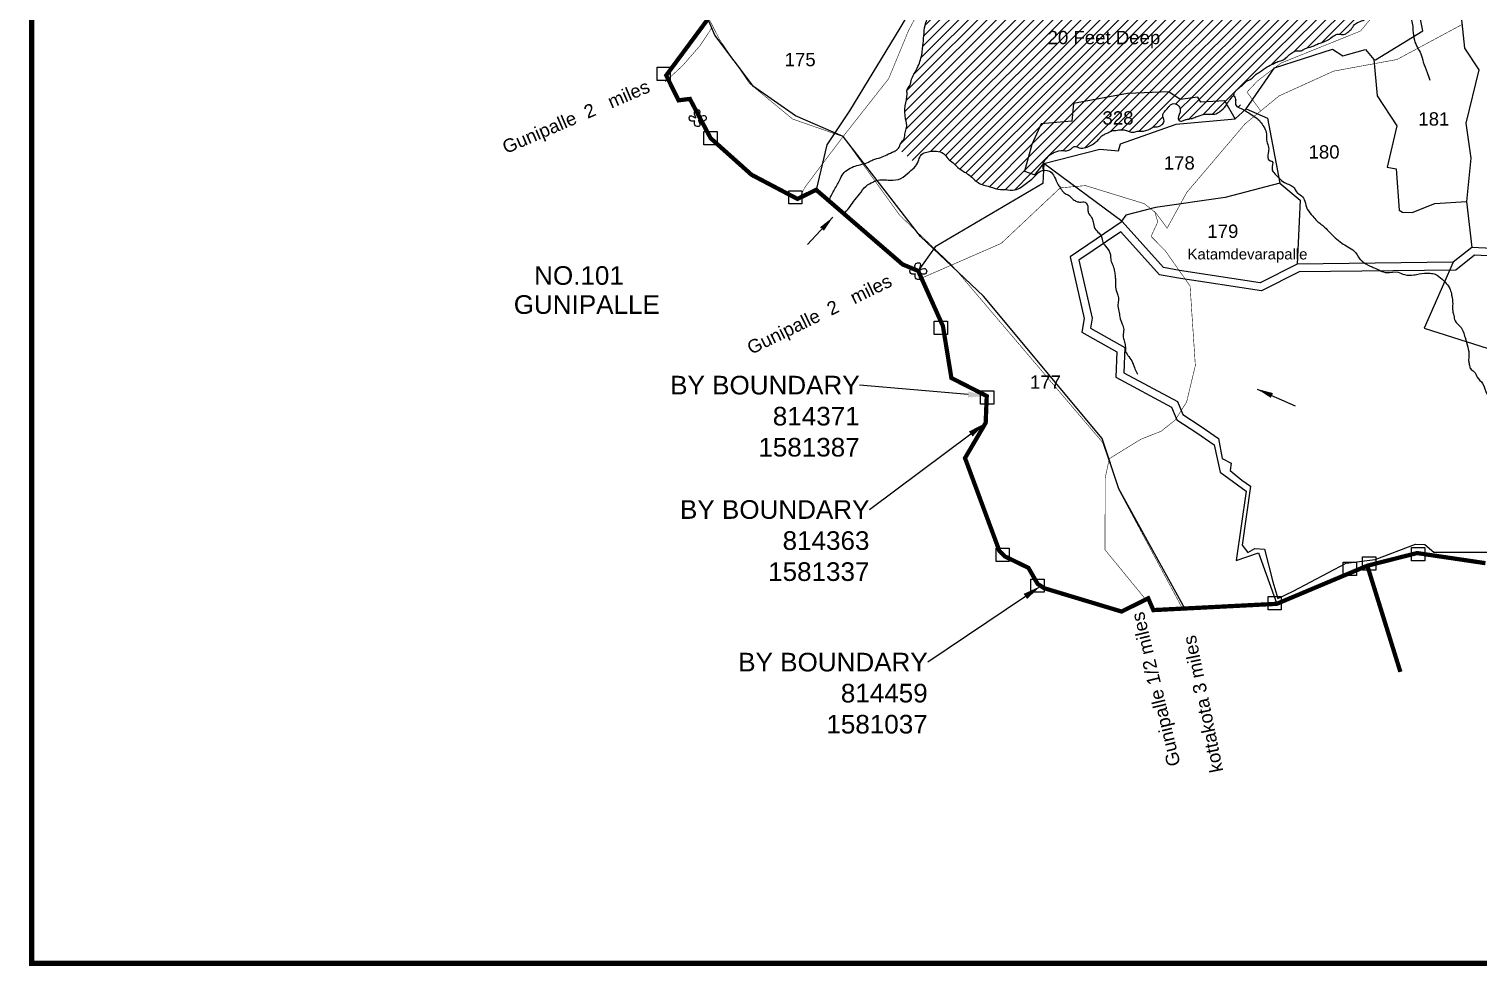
# Model space of a CAD drawing. Header units: feet. Extents: x 812574 to 820018, y 1579761 to 1589140.
# Drawn here: x 812574 to 815298, y 1580319 to 1582080 of the extents above; entities that cross this region are included whole.
import ezdxf
from ezdxf import colors
from ezdxf.entities.mleader import LeaderData, LeaderLine
from ezdxf.enums import TextEntityAlignment as Align
from ezdxf.math import Vec2, Vec3

# ---------------------------------------------------------------- set-up
doc = ezdxf.new("R2010")
doc.units = ezdxf.units.FT
doc.header["$LTSCALE"] = 15
doc.header["$MEASUREMENT"] = 0
doc.linetypes.add('HIDDEN2', pattern=[0.1875, 0.125, -0.0625])
for name, color, linetype in [('CRDS STONES', 7, 'Continuous'), ('HILL', 17, 'Continuous'), ('PLOT', 7, 'Continuous'), ('PLOT NO', 7, 'Continuous'), ('ROADS', 6, 'Continuous'), ('TANKS-STREAM', 4, 'Continuous'), ('TEXT', 1, 'Continuous'), ('VILLAGE STONES', 240, 'Continuous')]:
    doc.layers.add(name, color=color, linetype=linetype)
doc.layers.add('VILLAGE BOUNDRY', color=5, linetype='HIDDEN2', lineweight=100)
doc.styles.get("Standard").update_dxf_attribs({"font": 'arial.ttf'})
doc.linetypes.add('DOTS', pattern='A,1e-06,-3,["●",Standard,S=3,R=0,X=-1.25,Y=-1.25],-3', length=6.000001)
doc.dimstyles.get("Standard").update_dxf_attribs({"dimtxt": 0.18, "dimasz": 0.18, "dimexe": 0.18, "dimexo": 0.0625, "dimgap": 0.09, "dimtad": 0, "dimtih": 1, "dimtoh": 1, "dimdec": 4, "dimzin": 0, "dimdsep": 46, "dimtxsty": 'Standard', "dimcen": 0.09, "dimadec": 0, "dimazin": 0, "dimtfac": 1, "dimtdec": 4, "dimtofl": 0, "dimtmove": 0, "dimatfit": 3, "dimfxl": 0, "dimtolj": 1, "dimtzin": 0, "dimarcsym": 0})

msp = doc.modelspace()

# ---------------------------------------------------------------- hatches: boundary and pattern name
at = {"layer": 'TANKS-STREAM', "lineweight": -2}
h = msp.add_hatch(dxfattribs=at)
h.set_pattern_fill('ANSI31', color=256, scale=100)
edge = h.paths.add_edge_path()
edge.add_spline(control_points=[(814836.9, 1581954.7), (814837.5, 1581956.8), (814838.9, 1581962.2), (814845.5, 1581968.6), (814854.2, 1581974.1), (814860.4, 1581982.7), (814870.9, 1581985.3), (814876.9, 1581994), (814887.9, 1582000.2), (814898.4, 1582009), (814910.8, 1582014.1), (814920.4, 1582019.5), (814929.9, 1582021.1), (814936.9, 1582026.8), (814942.2, 1582032.9), (814948.3, 1582036.1), (814955.1, 1582040.4), (814963.4, 1582037.5), (814972, 1582045.1), (814983.1, 1582045.8), (814994.3, 1582052.4), (815005.9, 1582055.2), (815017.4, 1582060.7), (815024.8, 1582067.9), (815035.1, 1582071.8), (815044.9, 1582067.9), (815052.1, 1582074.6), (815058.9, 1582079.6), (815063, 1582088.5), (815072.5, 1582094), (815083.3, 1582096.7), (815090.6, 1582105.1), (815098.7, 1582112), (815102.1, 1582122.9), (815105.7, 1582131), (815110.9, 1582140), (815121.7, 1582137.4), (815131.1, 1582137.6), (815141.8, 1582138), (815143.3, 1582128), (815149, 1582119.7), (815158.7, 1582120.2), (815164, 1582119.8), (815166.8, 1582119.4), (815167.2, 1582119.3)], knot_values=[0, 0, 0, 0, 6.507024, 16.42327, 26.400968, 37.420218, 46.921829, 57.046246, 67.436666, 84.63429, 98.000681, 107.223451, 117.675673, 126.109901, 133.564753, 141.771854, 146.839704, 156.761846, 164.297593, 178.786023, 188.646067, 202.981652, 214.454066, 226.418802, 233.386828, 246.609368, 253.158292, 260.958831, 272.096742, 281.088303, 292.868361, 304.680323, 313.583027, 324.425986, 337.72881, 340.897489, 354.165774, 362.981979, 372.922264, 379.347433, 390.330061, 399.682077, 405.996243, 407.378404, 407.378404, 407.378404, 407.378404], degree=3, periodic=0)
edge.add_spline(control_points=[(815167.2, 1582119.3), (815165.7, 1582121.4), (815162.8, 1582125.3), (815155.2, 1582126.9), (815149.7, 1582131.7), (815145.7, 1582140.1), (815134.4, 1582141.3), (815124.1, 1582144.3), (815112.6, 1582145.7), (815103.3, 1582152.7), (815091.8, 1582159.2), (815080.9, 1582165.2), (815074.3, 1582176), (815077.3, 1582182.2), (815079.4, 1582184.5)], knot_values=[0.00324, 0.00324, 0.00324, 0.00324, 7.470981, 14.105486, 22.144128, 28.909999, 40.357613, 52.615867, 62.125526, 74.325639, 86.60527, 102.152373, 111.578834, 120.548679, 120.548679, 120.548679, 120.548679], degree=3, periodic=0)
edge.add_line((815079.4, 1582184.5), (815070.3, 1582190.7))
edge.add_spline(control_points=[(815070.3, 1582190.7), (815066.9, 1582188), (815059.3, 1582183.2), (815049.9, 1582197.1), (815031.3, 1582207.1), (815007.6, 1582202.3), (814985.3, 1582217.9), (814957.8, 1582210), (814927, 1582213.2), (814898.6, 1582212.2), (814877.9, 1582203.6), (814858.5, 1582206.5), (814840.4, 1582209.4), (814819.4, 1582214.9), (814794.2, 1582213.8), (814775.8, 1582233.1), (814753.4, 1582241.1), (814735.3, 1582253), (814719.4, 1582269.8), (814700.9, 1582281.8), (814692.1, 1582302.5), (814678.6, 1582314.4), (814669.4, 1582333.1), (814660.7, 1582356.1), (814654, 1582382.3), (814637.6, 1582400), (814629, 1582416.7), (814607.8, 1582420.2), (814594.8, 1582435.4), (814565.9, 1582443.5), (814562.8, 1582416.7), (814549.9, 1582403.6), (814539.1, 1582389.5), (814527, 1582382.9), (814512, 1582378), (814504.5, 1582363.5), (814495.4, 1582349.1), (814488.5, 1582334.1), (814473.2, 1582327.8), (814460.7, 1582321.5), (814450.9, 1582310.4), (814442.9, 1582299.8), (814436.3, 1582287.6), (814430.8, 1582278), (814427.6, 1582268.4), (814421.5, 1582258), (814410.2, 1582247), (814397.8, 1582235.4), (814385.2, 1582226.5), (814373.6, 1582221.5), (814362.8, 1582214.9), (814354.5, 1582207), (814347.8, 1582196.2), (814341.1, 1582182.9), (814328.2, 1582170.9), (814313.7, 1582162.9), (814302.9, 1582155.5), (814294.1, 1582148.7), (814283.3, 1582145.7), (814277, 1582134.9), (814270.1, 1582125.1), (814265.3, 1582111.9), (814261.4, 1582099.2), (814256.5, 1582084.2), (814255.3, 1582067.5), (814253.5, 1582047), (814251.4, 1582028.5), (814245.7, 1582012.4), (814239.6, 1581999.4), (814231.4, 1581987.3), (814230.5, 1581974.3), (814222.9, 1581966.7), (814224.6, 1581952.8), (814218.5, 1581935.4), (814219.5, 1581913.9), (814224.8, 1581896.6), (814218.7, 1581885), (814220.1, 1581873.7), (814210.8, 1581866.5), (814209.7, 1581858.4), (814207.2, 1581855.4), (814207, 1581855.2)], knot_values=[172.073822, 172.073822, 172.073822, 172.073822, 183.566129, 195.024238, 214.007062, 246.586515, 260.178771, 291.698646, 324.603079, 354.391878, 375.626483, 389.890664, 412.261802, 430.744311, 455.232669, 483.955543, 505.027667, 526.36637, 547.870442, 574.699213, 590.082668, 613.670998, 627.257751, 652.155723, 688.16251, 705.272277, 724.683429, 740.577368, 764.163709, 787.528722, 805.647274, 829.53313, 843.964034, 858.045606, 870.240253, 889.864011, 903.639997, 922.412791, 936.520211, 951.607175, 964.174153, 980.329648, 991.509306, 1005.629027, 1013.335928, 1021.882831, 1041.610017, 1060.066918, 1072.956651, 1087.512198, 1097.919505, 1110.789334, 1121.341019, 1136.035718, 1155.159802, 1172.954724, 1185.793888, 1194.224346, 1206.44752, 1217.37646, 1230.140596, 1242.768602, 1259.161252, 1270.186017, 1289.853018, 1308.875742, 1332.274085, 1345.229339, 1360.064076, 1375.396197, 1388.18223, 1397.551879, 1404.80252, 1427.938446, 1452.196372, 1468.892001, 1478.965234, 1490.114585, 1500.069048, 1511.294819, 1512.16084, 1512.16084, 1512.16084, 1512.16084], degree=3, periodic=0)
edge.add_line((814207, 1581855.2), (814242.3, 1581826.1))
edge.add_spline(control_points=[(814242.3, 1581826.1), (814243.9, 1581828.6), (814246.5, 1581834.1), (814248.3, 1581844.1), (814261.8, 1581850.2), (814276.4, 1581851.3), (814293, 1581847.9), (814299.9, 1581835.7), (814311.6, 1581828.2), (814323.1, 1581814.8), (814342.1, 1581807), (814356.6, 1581788.7), (814378.5, 1581784.5), (814395.3, 1581777.8), (814411.3, 1581778.8), (814424.9, 1581775.5), (814441.7, 1581784.9), (814455.2, 1581795.5), (814466.5, 1581806.3), (814473.3, 1581812.9), (814478.1, 1581814.3), (814480.2, 1581814.6)], knot_values=[175.500704, 175.500704, 175.500704, 175.500704, 184.545994, 193.47507, 204.159614, 224.613934, 238.682929, 251.305664, 264.066471, 280.13688, 303.410895, 324.005943, 346.957956, 367.963444, 377.272905, 394.796144, 407.785103, 432.766291, 446.712916, 454.791211, 460.87038, 460.87038, 460.87038, 460.87038], degree=3, periodic=0)
edge.add_spline(control_points=[(814480.2, 1581814.6), (814479.6, 1581818.3), (814479, 1581822), (814479.3, 1581825.3)], knot_values=[0, 0, 0, 0, 10.354827, 10.354827, 10.354827, 10.354827], degree=3, periodic=0)
edge.add_line((814479.3, 1581825.3), (814463.8, 1581805.9))
edge.add_line((814463.8, 1581805.9), (814444, 1581812.7))
edge.add_line((814444, 1581812.7), (814458, 1581863))
edge.add_line((814458, 1581863), (814475.4, 1581902))
edge.add_line((814475.4, 1581902), (814533.1, 1581906.8))
edge.add_line((814533.1, 1581906.8), (814536.1, 1581940))
edge.add_line((814536.1, 1581940), (814637.8, 1581958.9))
edge.add_line((814637.8, 1581958.9), (814715.1, 1581962.2))
edge.add_line((814715.1, 1581962.2), (814736.5, 1581947.5))
edge.add_line((814736.5, 1581947.5), (814770, 1581952))
edge.add_line((814770, 1581952), (814775.4, 1581942.9))
edge.add_line((814775.4, 1581942.9), (814820.7, 1581945))
edge.add_line((814820.7, 1581945), (814824.3, 1581938.8))
edge.add_spline(control_points=[(814824.3, 1581938.8), (814825.2, 1581940.2), (814827, 1581943.4), (814830.9, 1581948.3), (814837.9, 1581958.7), (814841.7, 1581945.6), (814838.8, 1581935.2), (814850.2, 1581931.4), (814855.6, 1581928.7), (814857.7, 1581927.5)], knot_values=[448.388072, 448.388072, 448.388072, 448.388072, 453.225511, 459.440026, 469.347506, 476.969281, 488.340002, 499.209209, 506.603406, 506.603406, 506.603406, 506.603406], degree=3, periodic=0)
h = msp.add_hatch(dxfattribs=at)
h.set_pattern_fill('ANSI31', color=256, scale=100)
edge = h.paths.add_edge_path()
edge.add_line((814536.1, 1581940), (814533.1, 1581906.8))
edge.add_line((814533.1, 1581906.8), (814475.4, 1581902))
edge.add_line((814475.4, 1581902), (814458, 1581863))
edge.add_line((814458, 1581863), (814444, 1581812.7))
edge.add_line((814444, 1581812.7), (814463.8, 1581805.9))
edge.add_line((814463.8, 1581805.9), (814479.3, 1581825.3))
edge.add_spline(control_points=[(814479.3, 1581825.3), (814479.5, 1581827.1), (814480.4, 1581831.2), (814485.4, 1581836.6), (814489.8, 1581842.5), (814495.9, 1581845.5), (814504, 1581850.5), (814513.8, 1581852.8), (814522.7, 1581850.5), (814527.8, 1581852.7), (814532.8, 1581855.1), (814538.3, 1581861.8), (814548.1, 1581855.2), (814562.8, 1581857.2), (814575.6, 1581864.7), (814584.3, 1581873.1), (814588.6, 1581878.8), (814594.3, 1581882.4), (814600.2, 1581884.4), (814604.9, 1581887.1), (814609.7, 1581890), (814615.8, 1581888.5), (814623.9, 1581891.8), (814632.6, 1581890.5), (814641.1, 1581887.4), (814648.5, 1581884.9), (814656, 1581888.6), (814667, 1581887.3), (814677.9, 1581890), (814686.5, 1581897), (814693, 1581895.8), (814698.5, 1581897.4), (814702.1, 1581900.5), (814707, 1581904.2), (814706.6, 1581910.2), (814704.1, 1581914.8), (814703.3, 1581919.9), (814707.9, 1581925.8), (814713.1, 1581930.7), (814717.1, 1581936.7), (814723.2, 1581941), (814731.7, 1581938.7), (814737, 1581931.7), (814737.2, 1581921.6), (814730.1, 1581910.5), (814738.9, 1581905.9), (814744.2, 1581909), (814751.3, 1581910.9), (814759.9, 1581911.6), (814767.9, 1581915.9), (814778.3, 1581919.3), (814790.3, 1581921.1), (814803.2, 1581919.1), (814813.2, 1581926.9), (814820.3, 1581932.3), (814823.7, 1581937.7), (814824.3, 1581938.8)], knot_values=[10.354827, 10.354827, 10.354827, 10.354827, 15.835832, 23.553999, 31.449513, 37.645219, 43.510652, 60.289357, 65.806275, 70.455252, 76.166539, 83.001479, 92.71113, 104.761727, 126.796181, 135.584991, 141.04932, 148.079984, 155.275845, 159.79634, 164.452259, 171.430795, 177.12566, 190.114126, 196.417583, 204.562832, 212.432933, 219.854437, 237.4255, 244.610079, 251.387107, 255.998377, 261.40836, 265.550111, 273.70389, 275.981893, 281.641266, 287.58244, 297.505687, 303.190123, 309.022814, 318.8254, 325.907898, 333.887021, 349.261388, 353.018342, 359.711858, 366.136367, 375.39244, 385.065059, 393.035541, 408.208962, 421.531033, 429.648569, 444.800004, 448.388072, 448.388072, 448.388072, 448.388072], degree=3, periodic=0)
edge.add_line((814824.3, 1581938.8), (814820.7, 1581945))
edge.add_line((814820.7, 1581945), (814775.4, 1581942.9))
edge.add_line((814775.4, 1581942.9), (814770, 1581952))
edge.add_line((814770, 1581952), (814736.5, 1581947.5))
edge.add_line((814736.5, 1581947.5), (814715.1, 1581962.2))
edge.add_line((814715.1, 1581962.2), (814637.8, 1581958.9))
edge.add_line((814637.8, 1581958.9), (814536.1, 1581940))

# ---------------------------------------------------------------- linework, layer by layer
at = {"layer": 'HILL'}
for points in [[(814745.6, 1580991.1), (814621.2, 1581215.7), (814589.9, 1581310.6), (814367.4, 1581577.9), (814249, 1581690.1), (814167.4, 1581795.6), (814103.5, 1581877.9), (814014, 1581916.9), (813935.4, 1581971.8), (813862.9, 1582068.5), (813821.6, 1582166.6), (813794.3, 1582231.4), (813803.3, 1582283.9), (813661.5, 1582623.7), (813627, 1582673.5), (813511.8, 1582722.4), (813397.1, 1582771.9), (813373.1, 1582782.3), (813309.8, 1582851.7), (813282.8, 1582868.2), (813237.4, 1582920.1), (813191.3, 1582963.9), (813165.3, 1582983.2), (813142.3, 1583008.8)], [(815656.3, 1581735.1), (815653.6, 1581734), (815638.5, 1581632.2), (815467.6, 1581654.8), (815424.8, 1581648.2), (815289.5, 1581654.8), (815254.7, 1581627.2), (814959.9, 1581623.8), (814889.3, 1581588.2), (814733.3, 1581611.9), (814698, 1581618.3), (814625.2, 1581699.2), (814546.5, 1581645.4), (814571.3, 1581536.7), (814568.3, 1581518.2), (814632.5, 1581481.4), (814630.7, 1581434.2), (814731.7, 1581380), (814741.9, 1581355.5), (814776, 1581333.4), (814808.6, 1581310.6)], [(814808.6, 1581310.6), (814815.7, 1581272.7), (814832.2, 1581264.3), (814830.6, 1581250.2), (814852.8, 1581232.5), (814868.9, 1581220.8), (814853.2, 1581110.3), (814863.9, 1581096.6), (814876.8, 1581103.9), (814895.4, 1581102.7), (814910.7, 1581041.1), (814919.9, 1581010.1), (814949.2, 1581023.9), (815048.4, 1581076.4), (815102.7, 1581083.3), (815179, 1581111.8), (815196, 1581111.2), (815212.9, 1581096.8), (815268.2, 1581096.8), (815329.4, 1581096.8)]]:
    msp.add_lwpolyline(points, dxfattribs=at)
at = {"layer": 'PLOT'}
for points in [[(814840.1, 1581911.3), (814860.8, 1581930.4), (814913.7, 1582007.2), (815022.8, 1582042), (815042.1, 1582029.7), (815084.5, 1582041.6), (815100.6, 1582022.6), (815103.4, 1582022.1), (815192.3, 1582076.5), (815183.7, 1582120.7), (815140.4, 1582157.9), (815131.5, 1582227.9)], [(813909.6, 1582168.3), (813994.6, 1582186.7), (814002.4, 1582200.8), (814044.2, 1582192.2), (814068.2, 1582203.3), (814132.8, 1582140.9), (814158.5, 1582142.8), (814182.7, 1582175.4), (814240, 1582183.5), (814260.9, 1582168), (814210.4, 1582081.5), (814115.4, 1581926.1), (814073.2, 1581862.4), (814053, 1581777.9)], [(815263.3, 1582115.5), (815270.9, 1582044.4), (815297.4, 1582003.5), (815273.5, 1581902.9), (815282.6, 1581837.1), (815274.8, 1581755.7), (815284.8, 1581669.5)], [(815100.6, 1582022.6), (815106.7, 1581954.3), (815143.9, 1581898.2), (815125.6, 1581820.4), (815142.6, 1581817.5), (815148.2, 1581739.7), (815154.5, 1581735.8), (815172.3, 1581735.4), (815215.3, 1581751.9), (815274.8, 1581755.7)], [(814480.9, 1581827.3), (814585.7, 1581854), (814620.6, 1581851.3), (814624.6, 1581864.4), (814729.4, 1581901.2), (814840.1, 1581911.3), (814820.7, 1581945), (814775.4, 1581942.9), (814770, 1581952), (814736.5, 1581947.5), (814715.1, 1581962.2), (814637.8, 1581958.9), (814536.1, 1581940), (814533.1, 1581906.8), (814475.4, 1581902), (814458, 1581863), (814444, 1581812.7), (814463.8, 1581805.9), (814480.9, 1581827.3)], [(814860.8, 1581930.4), (814900.5, 1581912.4), (814923.8, 1581790.7), (814821.2, 1581763.4), (814690.1, 1581744.7), (814634.5, 1581730.3), (814626.3, 1581719.2)], [(815249.6, 1581641.7), (815195.1, 1581518.2), (815475.1, 1581428.7), (815592.3, 1581494.2), (815980.6, 1581508.7), (815955.2, 1581871.1)], [(814627.5, 1581718.3), (814480.9, 1581827.3), (814478.9, 1581789.9), (814276.3, 1581670.7), (814244.6, 1581625.6)], [(814923.8, 1581790.7), (814962.2, 1581758.2), (814956.3, 1581638.3)], [(815424, 1581662.8), (815284.8, 1581669.5), (815249.6, 1581641.7), (814956.3, 1581638.3), (814886.9, 1581603.2), (814735.6, 1581626.2), (814705.4, 1581631.7), (814627.5, 1581718.3), (814530.2, 1581651.8), (814556.6, 1581536.3), (814552.3, 1581510.6), (814617.7, 1581473.2), (814615.8, 1581425.7), (814720.3, 1581369.7), (814730.2, 1581345.8), (814767.9, 1581321.4), (814800.3, 1581298.7)]]:
    msp.add_lwpolyline(points, dxfattribs=at)
at = {"layer": 'PLOT', "lineweight": -2}
msp.add_lwpolyline([(814800.3, 1581298.7), (814811.8, 1581247.4), (814860.8, 1581211.7), (814842.1, 1581081.1), (814883.7, 1581095.6), (814918.1, 1580999.9)], dxfattribs=at)
at = {"layer": 'PLOT NO', "color": 5, "linetype": 'Continuous', "lineweight": -2, "const_width": 10}
msp.add_lwpolyline([(820013.3, 1589135.5), (812579.5, 1589135.5), (812579.5, 1580324.3), (820013.3, 1580324.3)], close=True, dxfattribs=at)
at = {"layer": 'ROADS', "linetype": 'DOTS', "ltscale": 0.15, "const_width": 1}
for points in [[(814743.3, 1580986.8), (814621.5, 1581213.9), (814590.9, 1581303.3), (814307.6, 1581636.7), (814210.2, 1581729.7), (814103.5, 1581877.9), (814008.8, 1581910.9), (813927.8, 1581977.7), (813871.3, 1582060.8), (813822.2, 1582157.1), (813804.4, 1582212.7), (813802.1, 1582284), (813742.7, 1582422.8), (813657.8, 1582621.1), (813615, 1582672.2), (813547.2, 1582694.7), (813426, 1582747), (813358.2, 1582787.4), (813284.5, 1582858.6), (813230.8, 1582925.2), (813156.4, 1582982), (813149.4, 1583001.9), (813163.7, 1583034.8)], [(814902.3, 1582913.9), (814877, 1582841.9), (814851, 1582774.5), (814816.8, 1582760.1), (814788, 1582761.5), (814777.5, 1582727.5), (814766.4, 1582690), (814740.4, 1582641.6), (814681.1, 1582584.7), (814628.5, 1582534.3), (814551.3, 1582466.3), (814537.4, 1582424.7), (814469.6, 1582352.1), (814368.2, 1582243.5), (814303.6, 1582183), (814262.4, 1582144.5), (814226.6, 1582077.4), (814189.1, 1581986.7), (814103.5, 1581877.9), (814064.5, 1581826.1), (814032.5, 1581783.6), (814020, 1581759.8)], [(814250.8, 1581611.9), (814400.5, 1581677.2), (814511.4, 1581781.6), (814559.1, 1581785.8), (814669.2, 1581751.9), (814690.3, 1581735.3), (814712.2, 1581705.9), (814749.1, 1581773), (814858.5, 1581901.8), (814922.2, 1581954.2), (815024.7, 1582000.9), (815143.9, 1582022.8), (815266.1, 1582088.5)], [(813857.1, 1582082.5), (813835, 1582049), (813802.4, 1582011.5), (813769.4, 1581980.9)], [(814674.8, 1581004.6), (814595.5, 1581101.5), (814595.9, 1581236.4), (814603.5, 1581272.6), (814662.7, 1581309.1), (814700.9, 1581324.2), (814727.3, 1581345.2), (814748.8, 1581379), (814765.2, 1581447.7), (814755.3, 1581597.2), (814708.9, 1581663.2), (814682.1, 1581690.4), (814694.6, 1581717.6), (814688.4, 1581738.2)]]:
    msp.add_lwpolyline(points, dxfattribs=at)
at = {"layer": 'ROADS', "linetype": 'HIDDEN2', "lineweight": -2, "ltscale": 10, "const_width": 1}
msp.add_lwpolyline([(815118.2, 1582128.2), (815075.5, 1582076.3), (814994, 1582043.5), (814925.8, 1582016), (814881.8, 1581982.4), (814862.2, 1581961.5), (814888, 1581926.1), (814890.3, 1581928)], dxfattribs=at)
at = {"layer": 'TANKS-STREAM'}
for points in [[(814076.9, 1581757.3), (814086.1, 1581776.2), (814097, 1581795.7), (814103.5, 1581808.1), (814114, 1581816.9), (814126.4, 1581822.6), (814151.2, 1581829.9), (814159.6, 1581834.2), (814174.2, 1581838.6), (814185.8, 1581843.7), (814199.2, 1581850.2), (814207.6, 1581855.9), (814212.3, 1581866.1), (814218.2, 1581874.1), (814219.9, 1581885.1), (814222.8, 1581894.7), (814220.9, 1581911.3), (814220, 1581935.6), (814223.7, 1581958.4), (814223.9, 1581965.7), (814228.7, 1581973.8), (814232.3, 1581986), (814239.3, 1581999.7), (814245.7, 1582013), (814249.9, 1582025.3), (814253.6, 1582048.4), (814255.2, 1582067.4), (814257.7, 1582086.9), (814260.8, 1582097.5), (814265.8, 1582113.1), (814270.6, 1582124.8), (814277.3, 1582135.6), (814284, 1582144.3), (814294.8, 1582149.8), (814301.8, 1582154.6), (814312.4, 1582161.8), (814327.5, 1582171.3), (814341.1, 1582184.7), (814348.7, 1582197.3), (814354.5, 1582206.1), (814363.7, 1582215.1), (814372.5, 1582220.6), (814385.5, 1582227.2), (814396.1, 1582234.5), (814409.9, 1582246.8), (814423.2, 1582261.4), (814427.4, 1582268.8), (814430.3, 1582275.9), (814436.8, 1582288.5), (814442.3, 1582298.2), (814451.8, 1582311.3), (814460.5, 1582320.3), (814473.6, 1582327.8), (814486, 1582334.6), (814496.4, 1582350.2), (814503.4, 1582362.1), (814515.2, 1582377.8), (814526.2, 1582383), (814538.3, 1582390.2), (814548.1, 1582400.9), (814561.7, 1582420.5), (814568.8, 1582437.2), (814592, 1582434.1), (814611.6, 1582420.9), (814626.3, 1582415.1), (814638.6, 1582400.1), (814648.9, 1582386.4), (814662.3, 1582353), (814671.2, 1582329.7), (814677.7, 1582317.8), (814692.4, 1582299.4), (814700.3, 1582286.1), (814720.1, 1582268), (814736, 1582253.5), (814753.8, 1582241.8), (814772.8, 1582232.6), (814796.8, 1582217), (814821.1, 1582213.6), (814839.2, 1582210), (814861.2, 1582206.1), (814875.5, 1582205), (814896.1, 1582210), (814925.8, 1582212.5), (814958.7, 1582212.2), (814990.2, 1582213.1), (815002.5, 1582207.2), (815034.8, 1582203.3), (815051.3, 1582193.8), (815059.9, 1582186.3), (815071.9, 1582191.9), (815088.3, 1582206.4), (815097.3, 1582216.7), (815104, 1582231.7), (815105.4, 1582242), (815100.3, 1582254), (815088.3, 1582269.1), (815084.2, 1582281.9), (815081.6, 1582296.9), (815083.9, 1582325.3), (815083.9, 1582350.9), (815081.4, 1582360.6), (815075, 1582373.7), (815068.3, 1582386.3), (815064.7, 1582407.4), (815062.7, 1582420.8), (815058.6, 1582442.7), (815051, 1582452.7), (815041.6, 1582452.7), (815028.2, 1582449.4), (815018.4, 1582446.6), (814998.3, 1582437.7), (814977.7, 1582431), (814969.1, 1582427.1), (814957.6, 1582417.3), (814946.2, 1582412), (814936.4, 1582407.9), (814925.8, 1582399.5), (814917.2, 1582393.9), (814893.5, 1582388.1), (814880.4, 1582384.2), (814869.5, 1582380.8), (814847.2, 1582373.6), (814838.6, 1582371.1), (814819.6, 1582371.1), (814813.2, 1582378.6), (814809.6, 1582383.9), (814808.6, 1582390.9), (814802.9, 1582405.6), (814795.3, 1582420.7), (814783, 1582433.5), (814771, 1582443.6), (814763.2, 1582447.7), (814756.8, 1582450.3), (814744.5, 1582450.5), (814733.9, 1582451.6), (814725.8, 1582453), (814719.1, 1582457.5), (814711.3, 1582461.4), (814706.3, 1582464.5), (814701.6, 1582467.8), (814693.5, 1582469.2), (814689.8, 1582475), (814685.9, 1582481.7), (814679.8, 1582487.3), (814669.2, 1582489.3), (814657.5, 1582489), (814651, 1582480.6), (814636.7, 1582477.5), (814627.3, 1582478.1), (814617.2, 1582479.5), (814603.6, 1582472.5)], [(814480.2, 1581814.6), (814480.6, 1581830.4), (814485.3, 1581836.6), (814490.6, 1581842.4), (814495.9, 1581845.6), (814501, 1581848.5), (814517.5, 1581851.6), (814523, 1581851.1), (814527.4, 1581852.5), (814532.4, 1581855.4), (814537.9, 1581859.4), (814547.2, 1581857), (814559.3, 1581857.3), (814578.6, 1581867.9), (814584.9, 1581874.1), (814588.5, 1581878.2), (814594.3, 1581882.1), (814601, 1581884.9), (814604.9, 1581887.1), (814609.1, 1581889.1), (814616.1, 1581889.2), (814621.6, 1581890.5), (814634.6, 1581889.6), (814640.6, 1581887.6), (814648.6, 1581886), (814656.2, 1581887.9), (814663.6, 1581888), (814680.6, 1581892.6), (814686.9, 1581896), (814693.7, 1581896.3), (814698.1, 1581897.6), (814702.5, 1581900.8), (814705.4, 1581903.7), (814705.6, 1581911.8), (814704.7, 1581913.9), (814704.1, 1581919.5), (814707.1, 1581924.6), (814713.8, 1581932), (814717.3, 1581936.4), (814722.2, 1581939.6), (814731.8, 1581937.4), (814736.1, 1581931.8), (814736.4, 1581923.8), (814734.5, 1581908.6), (814737.8, 1581906.9), (814744.3, 1581908.7), (814750.4, 1581910.5), (814759.5, 1581912.2), (814768.5, 1581915.8), (814776.1, 1581918.4), (814791.1, 1581920.3), (814804.4, 1581921), (814811.3, 1581925.4), (814822.3, 1581935.7), (814826.8, 1581942.9), (814830.5, 1581947.9), (814837.7, 1581954.7), (814840.5, 1581947.6), (814841.6, 1581936.3), (814851, 1581930.8), (814861.2, 1581925.3), (814870.3, 1581919.3), (814881.4, 1581911.7), (814894.9, 1581894.1), (814898.8, 1581883), (814899.5, 1581868.8), (814902.9, 1581857.5), (814902, 1581846.9), (814903.9, 1581833.3), (814909.1, 1581831.5), (814909.2, 1581817.5), (814912.4, 1581810.3), (814921.9, 1581800.4), (814932.8, 1581791.7), (814950.7, 1581781.5), (814955.1, 1581773.9), (814964.5, 1581766.6), (814970.8, 1581756.7), (814975.4, 1581741.7), (814985.6, 1581728.4), (814993.6, 1581719.4), (815000.7, 1581713.6), (815008.1, 1581707.7), (815017.9, 1581697.5), (815028, 1581687.5), (815040.2, 1581677.9), (815051.7, 1581670.8), (815063.6, 1581662.9), (815074.2, 1581647.8), (815078.3, 1581643.9), (815093.7, 1581634.4), (815101.1, 1581631.4), (815124.6, 1581622.4), (815146.3, 1581623), (815158.2, 1581618.5), (815175.5, 1581618), (815185.5, 1581619.8), (815206.2, 1581621.2), (815215.9, 1581619.2), (815228.6, 1581609.8), (815236.3, 1581602.1), (815243.8, 1581590.7), (815246.6, 1581579.9), (815248.6, 1581563.5), (815248.6, 1581550.3), (815250.6, 1581541.8), (815253.2, 1581531.5), (815262.4, 1581521.3), (815271.8, 1581500.2), (815276.9, 1581482.4), (815279.1, 1581466.1), (815278.5, 1581457.1), (815279.8, 1581449.5), (815281.9, 1581441.9), (815288.6, 1581436.1), (815294.8, 1581425.8), (815304.8, 1581413.9), (815312.9, 1581394.3), (815319.8, 1581385.9), (815326, 1581379.7), (815338.1, 1581365), (815344.6, 1581356.2), (815357.2, 1581344.3), (815368, 1581335.6), (815375.8, 1581326), (815389.2, 1581317.6), (815399.2, 1581305.5)], [(814105.1, 1581733), (814114.6, 1581743.5), (814123.3, 1581756.1), (814134.4, 1581769.8), (814146.7, 1581784.8), (814159.9, 1581792.5), (814166.5, 1581795.3), (814191.2, 1581796), (814212.3, 1581799.3), (814227.8, 1581811.3), (814239.5, 1581822.2), (814246.1, 1581834.4), (814249.3, 1581842.7), (814258.4, 1581848.2), (814278.8, 1581850.3), (814292.2, 1581846), (814300.6, 1581836.6), (814310.3, 1581828.4), (814322.2, 1581817.5), (814341.7, 1581804.9), (814357.3, 1581791.4), (814378.9, 1581783.7), (814399.2, 1581778.5), (814408.5, 1581778.3), (814426.1, 1581777.7), (814437.9, 1581783), (814457.8, 1581798.2), (814467.9, 1581807.7), (814474.2, 1581812.8), (814491.1, 1581812.8), (814500.8, 1581802), (814507.5, 1581787.4), (814512.2, 1581780.5), (814519, 1581772.1), (814526.8, 1581767.9), (814534.4, 1581761.1), (814540.9, 1581756.8), (814547.5, 1581754.9), (814558.1, 1581754.8), (814563.5, 1581743.7), (814564.1, 1581735.1), (814570.3, 1581726), (814573.1, 1581717.7), (814576.7, 1581705.3), (814584.4, 1581696.3), (814589, 1581689.8), (814591.6, 1581679.8), (814594.3, 1581674.7), (814603.5, 1581662.8), (814605.7, 1581656), (814606.7, 1581645.5), (814610.1, 1581636.5), (814613, 1581627.1), (814614.4, 1581617.1), (814615.2, 1581609.6), (814615.2, 1581602.7), (814615.3, 1581595), (814618.8, 1581582.1), (814620.9, 1581572.1), (814619.7, 1581562.6), (814621.8, 1581549.9), (814623.4, 1581539), (814627.8, 1581525.7), (814630.6, 1581515.4), (814629.6, 1581503.7), (814631.4, 1581493.9), (814633.6, 1581485), (814634.3, 1581474.1), (814640.5, 1581464.5), (814647.2, 1581453.4), (814651.8, 1581441.3), (814656.8, 1581431.5)]]:
    msp.add_spline(points, degree=3, dxfattribs=at)
msp.add_open_spline([(814836.9, 1581954.7), (814837.5, 1581956.8), (814838.9, 1581962.2), (814845.5, 1581968.6), (814854.2, 1581974.1), (814860.4, 1581982.7), (814870.9, 1581985.3), (814876.9, 1581994), (814887.9, 1582000.2), (814898.4, 1582009), (814910.8, 1582014.1), (814920.4, 1582019.5), (814929.9, 1582021.1), (814936.9, 1582026.8), (814942.2, 1582032.9), (814948.3, 1582036.1), (814955.1, 1582040.4), (814963.4, 1582037.5), (814972, 1582045.1), (814983.1, 1582045.8), (814994.3, 1582052.4), (815005.9, 1582055.2), (815017.4, 1582060.7), (815024.8, 1582067.9), (815035.1, 1582071.8), (815044.9, 1582067.9), (815052.1, 1582074.6), (815058.9, 1582079.6), (815063, 1582088.5), (815072.5, 1582094), (815083.3, 1582096.7), (815090.6, 1582105.1), (815098.7, 1582112), (815102.1, 1582122.9), (815105.7, 1582131), (815110.9, 1582140), (815121.7, 1582137.4), (815131.1, 1582137.6), (815141.8, 1582138), (815143.3, 1582128), (815149, 1582119.7), (815158.7, 1582120.2), (815164.2, 1582119.8), (815170.3, 1582118.8), (815166.8, 1582109.8), (815169, 1582101.2), (815173.8, 1582090.7), (815173.6, 1582076), (815175.4, 1582060.2), (815181.8, 1582045.7), (815189.9, 1582033), (815193.2, 1582016.3), (815200.4, 1582000.3), (815204, 1581988.7), (815205.5, 1581983.8)], degree=3, knots=[0, 0, 0, 0, 6.507024, 16.42327, 26.400968, 37.420218, 46.921829, 57.046246, 67.436666, 84.63429, 98.000681, 107.223451, 117.675673, 126.109901, 133.564753, 141.771854, 146.839704, 156.761846, 164.297593, 178.786023, 188.646067, 202.981652, 214.454066, 226.418802, 233.386828, 246.609368, 253.158292, 260.958831, 272.096742, 281.088303, 292.868361, 304.680323, 313.583027, 324.425986, 337.72881, 340.897489, 354.165774, 362.981979, 372.922264, 379.347433, 390.330061, 399.682077, 405.996243, 407.943065, 416.682243, 424.933179, 436.571074, 449.982699, 468.710793, 483.72448, 497.232776, 513.501186, 534.154078, 549.720403, 549.720403, 549.720403, 549.720403], dxfattribs=at)
at = {"layer": 'VILLAGE BOUNDRY', "lineweight": -2, "ltscale": 25, "const_width": 8}
for points in [[(815310.1, 1581076.3), (815181.6, 1581095.3), (815088.2, 1581071.5), (814918.1, 1580999.9), (814686.3, 1580988.1), (814676.7, 1581010.2), (814626.6, 1580985.4), (814480.9, 1581029.4), (814469, 1581037.4), (814451.7, 1581067.5), (814408, 1581088.7), (814397, 1581099.6), (814332.6, 1581273.8), (814371.4, 1581340), (814373.4, 1581390.4), (814307, 1581424.3), (814291.1, 1581521.9), (814244.6, 1581625.6), (814215.5, 1581637.6), (814053, 1581777.9), (814017.9, 1581760.8), (813931.6, 1581806.2), (813854.8, 1581874.9), (813815.8, 1581948.7), (813794.6, 1581946.1), (813771.3, 1581992.9), (813848.9, 1582097.7)], [(815088.2, 1581071.5), (815150.3, 1580872)]]:
    msp.add_lwpolyline(points, dxfattribs=at)
at = {"layer": 'VILLAGE STONES', "lineweight": -2}
for points in [[(813754.1, 1582008.4), (813779, 1582008.4), (813779, 1581983.5), (813754.1, 1581983.5)], [(813842.3, 1581887.5), (813867.2, 1581887.5), (813867.2, 1581862.6), (813842.3, 1581862.6)], [(814001.4, 1581776.2), (814026.3, 1581776.2), (814026.3, 1581751.3), (814001.4, 1581751.3)], [(814274.8, 1581530.8), (814299.8, 1581530.8), (814299.8, 1581505.9), (814274.8, 1581505.9)], [(814361.8, 1581400), (814386.8, 1581400), (814386.8, 1581375.1), (814361.8, 1581375.1)], [(814390.8, 1581104.3), (814415.7, 1581104.3), (814415.7, 1581079.4), (814390.8, 1581079.4)], [(815171.4, 1581105.6), (815196.3, 1581105.6), (815196.3, 1581080.7), (815171.4, 1581080.7)], [(815042.8, 1581077.9), (815067.8, 1581077.9), (815067.8, 1581053), (815042.8, 1581053)], [(815079.4, 1581087.9), (815104.3, 1581087.9), (815104.3, 1581063), (815079.4, 1581063)], [(814456.3, 1581046.4), (814481.3, 1581046.4), (814481.3, 1581021.5), (814456.3, 1581021.5)], [(814901.7, 1581013.7), (814926.6, 1581013.7), (814926.6, 1580988.8), (814901.7, 1580988.8)]]:
    msp.add_lwpolyline(points, close=True, dxfattribs=at)
for points in [[(813825, 1581907.5), (813816.4, 1581908.2), (813816.1, 1581916.8), (813826.7, 1581913.4), (813824.2, 1581922.8), (813827.5, 1581927.7), (813833.9, 1581927.1), (813832.2, 1581914.1), (813840.7, 1581917.8), (813846.2, 1581913.8), (813842.2, 1581906.9), (813831.7, 1581909.4), (813834.5, 1581899), (813829.5, 1581896.8), (813824.7, 1581901.5), (813824.8, 1581907.8)], [(814239.3, 1581619.9), (814230.8, 1581620.7), (814230.5, 1581629.2), (814241.1, 1581625.8), (814238.6, 1581635.2), (814241.8, 1581640.1), (814248.3, 1581639.5), (814246.5, 1581626.5), (814255.1, 1581630.2), (814260.5, 1581626.3), (814256.5, 1581619.3), (814246.1, 1581621.8), (814248.9, 1581611.4), (814243.9, 1581609.2), (814239, 1581613.9), (814239.2, 1581620.2)]]:
    msp.add_spline(points, degree=3, dxfattribs=at)

# ---------------------------------------------------------------- texts
at = {"layer": 'PLOT NO', "lineweight": -2}
for s, height, p in [('20 Feet Deep', 25, (814487.7, 1582051.6)), ('Katamdevarapalle', 20, (814750.5, 1581647.1))]:
    msp.add_text(s, height=height, dxfattribs=at).set_placement(p)
for s, p in [('175', (814022.9, 1582022.7)), ('328', (814619.9, 1581913)), ('181', (815213.2, 1581911.1)), ('178', (814735, 1581828.5)), ('180', (815007, 1581849.1)), ('179', (814816.9, 1581700.1)), ('177', (814483.6, 1581416.6))]:
    msp.add_text(s, height=25, dxfattribs=at).set_placement(p, align=Align.MIDDLE_CENTER)
for s, rotation, p in [('Gunipalle  2   miles', 23.3197, (813470.4, 1581845.1)), ('Gunipalle  2   miles', 26.0302, (813931, 1581467.8)), ('Gunipalle 1/2 miles ', 103.5284, (814737.6, 1580697.9)), ('kottakota 3 miles ', 101.4632, (814817.7, 1580685.7))]:
    msp.add_text(s, height=25, rotation=rotation, dxfattribs=at).set_placement(p)
at = {"layer": 'TEXT', "lineweight": -2}
for s, p in [('NO.101', (813523.3, 1581599.4)), ('GUNIPALLE', (813485, 1581544.8))]:
    msp.add_text(s, height=35, dxfattribs=at).set_placement(p)

# ---------------------------------------------------------------- leaders
at = {"layer": 'CRDS STONES', "color": 1}
ml = msp.add_multileader_mtext('Standard', dxfattribs=at)
ml.set_content('BY BOUNDARY \\P814371\\P1581387', color=1)
ml.set_leader_properties()
ml.build(insert=Vec2(0, 0))
ml.multileader.update_dxf_attribs({"dogleg_length": 0.36, "arrow_head_size": 35})
ctx = ml.context
ctx.base_point, ctx.char_height, ctx.arrow_head_size, ctx.landing_gap_size, ctx.plane_origin = Vec3(813782.6, 1581410.6), 35, 35, 0.09, Vec3(812830.7, 1581722.8)
ctx.text_align_type = 2
notes = []
notes.append((ctx, [(1, (1, 1, 0), (814134.7, 1581410.6), (-1, 0), 1.396927018504357e-11, [(0, [(814373.4, 1581390.4)], 0, [])])]))
ctx.mtext.insert, ctx.mtext.alignment, ctx.mtext.flow_direction = Vec3(814134.7, 1581428.4), 3, 5
ml = msp.add_multileader_mtext('Standard', dxfattribs=at)
ml.set_content('BY BOUNDARY \\P814363\\P1581337', color=1)
ml.set_leader_properties()
ml.build(insert=Vec2(0, 0))
ml.multileader.update_dxf_attribs({"dogleg_length": 0.36, "arrow_head_size": 35})
ctx = ml.context
ctx.base_point, ctx.char_height, ctx.arrow_head_size, ctx.landing_gap_size, ctx.plane_origin = Vec3(813801, 1581176.7), 35, 35, 0.09, Vec3(812933.7, 1581554)
ctx.text_align_type = 2
notes.append((ctx, [(1, (1, 1, 0), (814153.2, 1581176.7), (-1, 0), 1.396927018504357e-11, [(0, [(814371.4, 1581340)], 0, [])])]))
ctx.mtext.insert, ctx.mtext.alignment, ctx.mtext.flow_direction = Vec3(814153.1, 1581194.6), 3, 5
ml = msp.add_multileader_mtext('Standard', dxfattribs=at)
ml.set_content('BY BOUNDARY \\P814459\\P1581037', color=1)
ml.set_leader_properties()
ml.build(insert=Vec2(0, 0))
ml.multileader.update_dxf_attribs({"dogleg_length": 0.36, "arrow_head_size": 35})
ctx = ml.context
ctx.base_point, ctx.char_height, ctx.arrow_head_size, ctx.landing_gap_size, ctx.plane_origin = Vec3(813910.5, 1580890.1), 35, 35, 0.09, Vec3(813058.7, 1581387.4)
ctx.text_align_type = 2
notes.append((ctx, [(1, (1, 1, 0), (814262.6, 1580890.1), (-1, 0), 1.396927018504357e-11, [(0, [(814475, 1581033.4)], 0, [])])]))
ctx.mtext.insert, ctx.mtext.alignment, ctx.mtext.flow_direction = Vec3(814262.5, 1580907.9), 3, 5
at = {"layer": 'PLOT NO', "color": 5, "lineweight": -2}
for points in [[(814084.4, 1581726.4), (814036.9, 1581675)], [(814881.6, 1581403.6), (814952.9, 1581371.7)]]:
    msp.add_leader(points, dimstyle='Standard', override={"dimasz": 30, "dimgap": 0.09, "dimtad": 0, "dimzin": 2}, dxfattribs=at)
for ctx, leaders in notes:
    for number, flags, end, landing, length, lines in leaders:
        leader = LeaderData()
        leader.index, (leader.has_last_leader_line, leader.has_dogleg_vector, leader.attachment_direction) = number, flags
        leader.last_leader_point, leader.dogleg_vector, leader.dogleg_length = Vec3(end), Vec3(landing), length
        for number, points, colour, breaks in lines:
            line = LeaderLine()
            line.index, line.vertices, line.color, line.breaks = number, Vec3.list(points), colors.encode_raw_color(colour), breaks
            leader.lines.append(line)
        ctx.leaders.append(leader)

doc.saveas('drawing.dxf')
